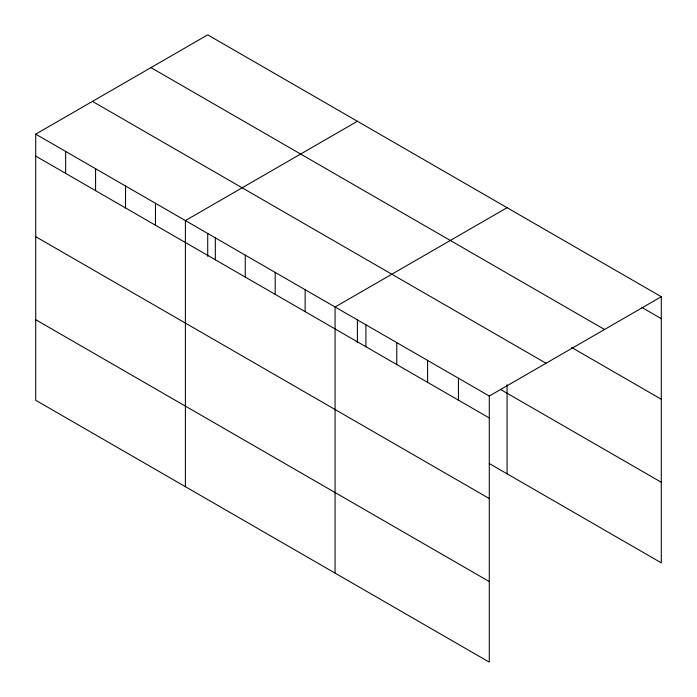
<?xml version="1.0" encoding="UTF-8"?>
<svg xmlns="http://www.w3.org/2000/svg" width="697" height="697" viewBox="0 0 697 697"><rect width="100%" height="100%" fill="white"/><g stroke="black" fill="none" stroke-linecap="round" stroke-linejoin="round"><path stroke-width="1.05" d="M35.713 134.155L489.285 396.027L489.285 662.15L35.713 400.278L35.713 134.155L207.715 34.85L661.287 296.722L661.287 562.845L489.303 463.549M357.395 121.269L185.393 220.574L185.393 486.698M507.076 207.689L335.074 306.994L335.074 573.117M489.285 396.027L661.287 296.722M641.667 307.325L661.287 318.66M150.953 67.618L604.526 329.489M571.566 347.437L661.287 399.242M92.474 101.387L546.047 363.259M500.524 389.449L661.287 482.263M35.713 156.093L489.285 417.965M35.713 236.675L489.285 498.547M35.713 319.696L489.285 581.568M507.076 384.709L507.076 473.812M458.443 378.218L458.443 400.156M427.601 360.41L427.601 382.348M396.759 342.602L396.759 364.54M365.916 324.802L365.916 346.74M357.395 319.879L357.395 342.741M305.138 289.708L305.138 311.646M275.202 272.422L275.202 294.361M245.266 255.137L245.266 277.075M215.329 237.86L215.329 259.798M207.715 233.46L207.715 256.33M155.457 203.289L155.457 225.227M125.521 186.003L125.521 207.941M95.585 168.726L95.585 190.664M65.649 151.441L65.649 173.379"/></g></svg>
